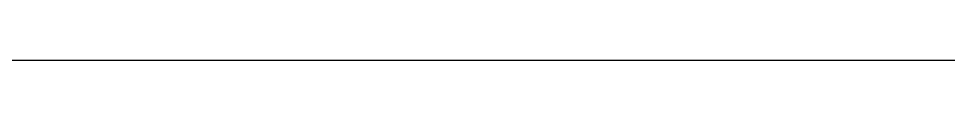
# Model space of a CAD drawing. Extents: x 0 to 6870, y 0 to 4205.
# Drawn here: x 6258.7 to 6368.5, y 586.2 to 586.2 of the extents above; entities that cross this region are included whole.
import ezdxf

# ---------------------------------------------------------------- set-up
doc = ezdxf.new("R2010")
doc.units = 0
doc.header["$LTSCALE"] = 50
doc.header["$MEASUREMENT"] = 0
doc.layers.add('CARIMBO', color=7, linetype='CONTINUOUS')

msp = doc.modelspace()

# ---------------------------------------------------------------- linework, layer by layer
at = {"layer": 'CARIMBO', "color": 6}
msp.add_line((6820.000000000292, 586.1935141573206), (5970.000000000408, 586.1935141573206), dxfattribs=at)

doc.saveas('drawing.dxf')
